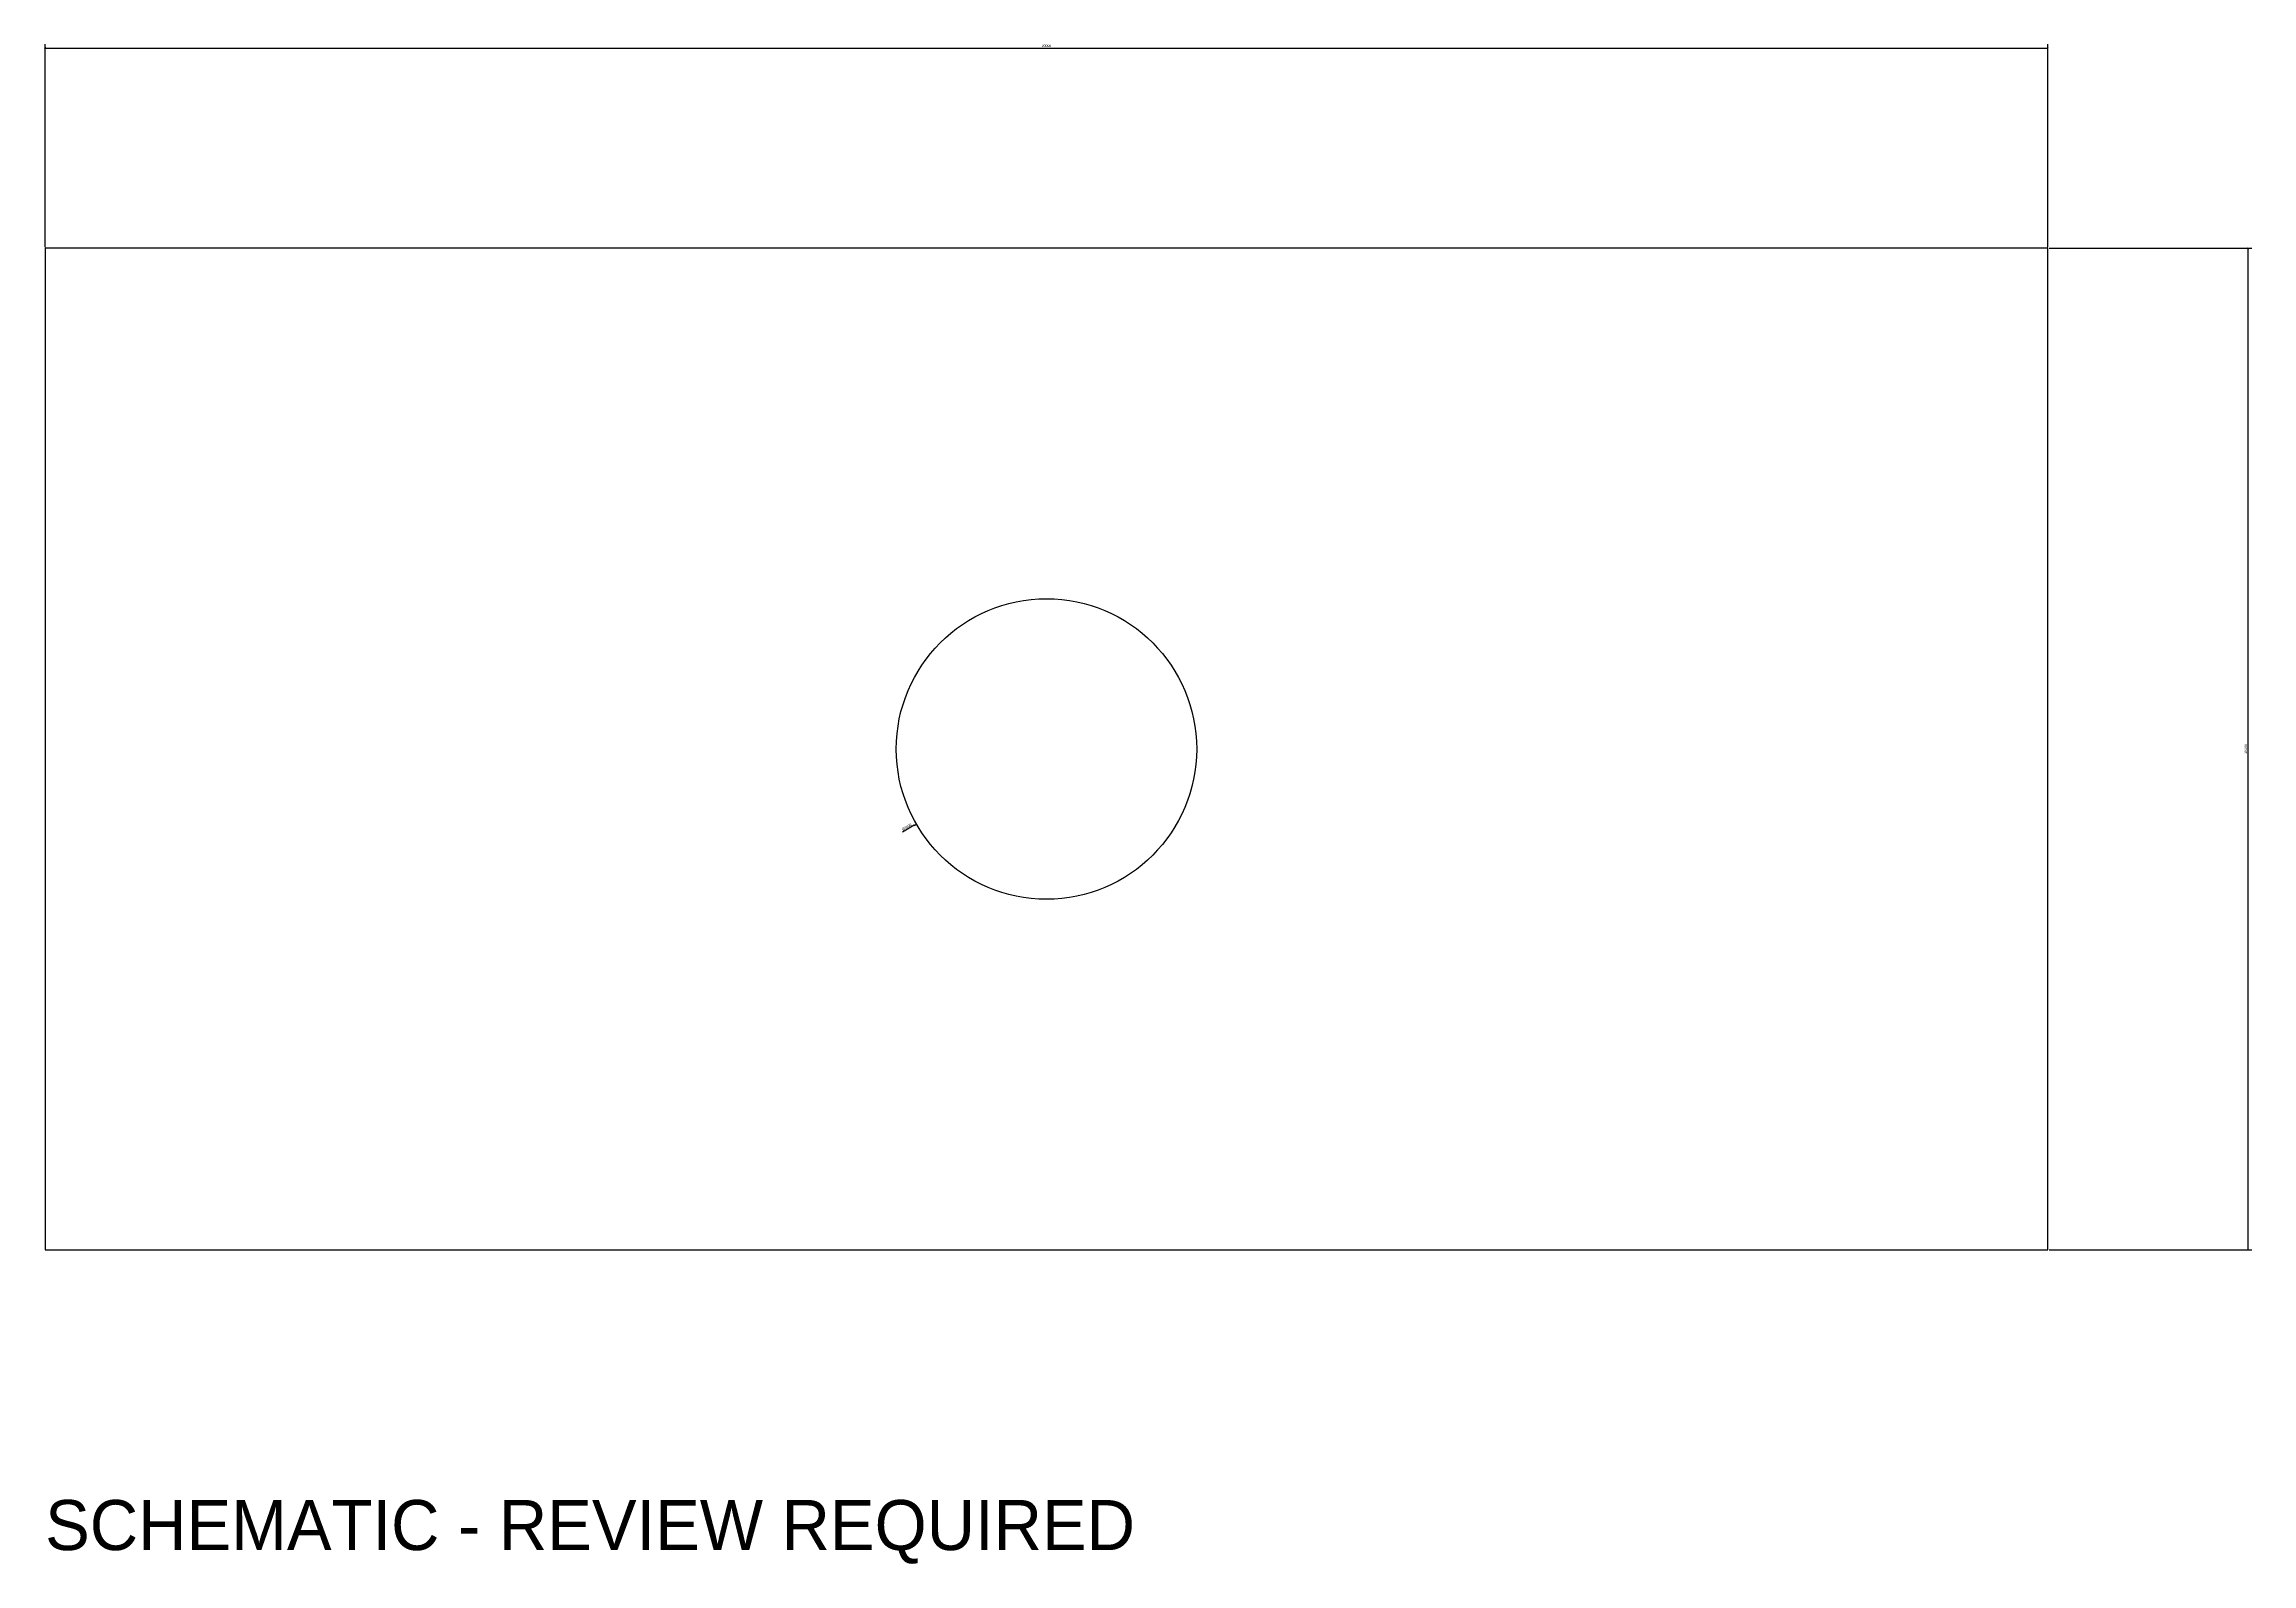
# Model space of a CAD drawing. Header units: millimetres. Extents: x 0 to 220, y -31 to 120.
import ezdxf

# ---------------------------------------------------------------- set-up
doc = ezdxf.new("R2010")
doc.units = ezdxf.units.MM
for name, color, linetype in [('M-ANNO', 7, 'Continuous'), ('M-DIM', 7, 'Continuous'), ('M-HOLE', 7, 'Continuous'), ('M-OUTLINE', 7, 'Continuous')]:
    doc.layers.add(name, color=color, linetype=linetype)
doc.styles.add('OpenSansCondensed-Light', font='OpenSansCondensed-Light.ttf')
doc.dimstyles.new('EZ_RADIUS', dxfattribs={"dimtxt": 0.25, "dimasz": 0.25, "dimexe": 0.375, "dimexo": 0.125, "dimgap": 0.1, "dimtad": 1, "dimlfac": 100, "dimzin": 12, "dimdsep": 46, "dimtxsty": 'OpenSansCondensed-Light', "dimblk": 'CLOSEDBLANK', "dimcen": 0, "dimazin": 3, "dimtfac": 0.5, "dimtofl": 0, "dimtmove": 1, "dimatfit": 3})
doc.dimstyles.new('EZDXF', dxfattribs={"dimtxt": 0.25, "dimasz": 0.175, "dimexe": 0.375, "dimexo": 0.125, "dimgap": 0.1, "dimtad": 1, "dimlfac": 100, "dimzin": 12, "dimdsep": 46, "dimtxsty": 'OpenSansCondensed-Light', "dimblk": 'ARCHTICK', "dimcen": 2.5, "dimazin": 3, "dimtfac": 0.5, "dimtmove": 2, "dimatfit": 3})

# ---------------------------------------------------------------- blocks, each defined once
blk = doc.blocks.new('_ARCHTICK')
at = {"color": 0, "linetype": 'BYBLOCK', "const_width": 0.15}
blk.add_lwpolyline([(-0.5, -0.5), (0.5, 0.5)], dxfattribs=at)
blk = doc.blocks.new('_CLOSEDBLANK')
at = {"color": 0, "linetype": 'BYBLOCK'}
blk.add_lwpolyline([(-1, 0.16), (0, 0), (-1, -0.16)], close=True, dxfattribs=at)
blk = doc.blocks.new('*D3')
blk.add_line((86.79, 42.38), (85.62, 41.7))
at = {"layer": 'Defpoints'}
for p in [(100, 50), (87.01, 42.5)]:
    blk.add_point(p, dxfattribs=at)
at = {"layer": 'M-DIM', "xscale": 0.25, "yscale": 0.25, "rotation": 30}
blk.add_blockref('_CLOSEDBLANK', (87.01, 42.5), dxfattribs=at)
at = {"layer": 'M-DIM', "insert": (86.05, 42.21), "char_height": 0.25, "attachment_point": 5, "rotation": 30, "style": 'OpenSansCondensed-Light'}
blk.add_mtext('%%c3000', dxfattribs=at)

msp = doc.modelspace()

# ---------------------------------------------------------------- linework, layer by layer
at = {"layer": 'M-HOLE'}
msp.add_circle((100, 50), 15, dxfattribs=at)
at = {"layer": 'M-OUTLINE'}
msp.add_lwpolyline([(0, 0), (200, 0), (200, 100), (0, 100)], close=True, dxfattribs=at)

# ---------------------------------------------------------------- texts
at = {"layer": 'M-ANNO'}
msp.add_text('SCHEMATIC - REVIEW REQUIRED', height=5, dxfattribs=at).set_placement((0, -30))

# ---------------------------------------------------------------- dimensions: what is measured, and where the dimension line sits
at = {"layer": 'M-DIM'}
msp.add_linear_dim(base=(0, 120), p1=(0, 100), p2=(200, 100), dimstyle='EZDXF', dxfattribs=at).render()
msp.add_linear_dim(base=(220, 0), p1=(200, 0), p2=(200, 100), angle=90, dimstyle='EZDXF', dxfattribs=at).render()
dim = msp.add_diameter_dim_2p(p1=(112.99038, 57.5), p2=(87.00962, 42.5), dimstyle='EZ_RADIUS', dxfattribs=at)
dim.commit()
dim.dimension.update_dxf_attribs({"geometry": '*D3', "text_midpoint": (86.05274, 42.20736)})

doc.saveas('drawing.dxf')
